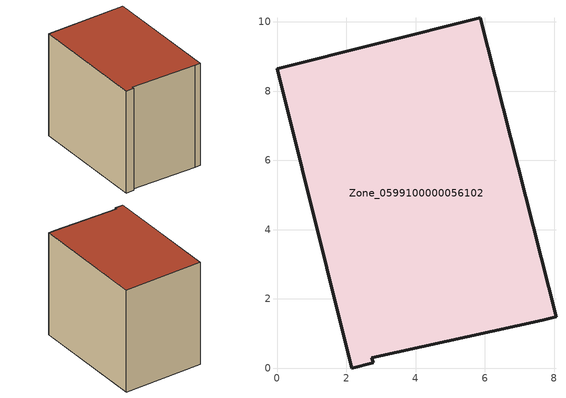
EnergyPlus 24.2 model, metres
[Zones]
Zone_0599100000056102
 floor ground (C_G): 8.05,1.48 7.66,1.38 2.73,0.3 2.78,0.15 2.16,0 0,8.64 5.87,10.11 z0
 wall outside (C_F): 2.16,0 2.78,0.15 2.73,0.3 7.66,1.38 8.05,1.48 5.87,10.11 0,8.64 2.16,0 z0:8.03
 roof outside (C_R): 7.66,1.38 8.05,1.48 5.87,10.11 0,8.64 2.16,0 2.78,0.15 2.73,0.3 z8.03
[BUILDING]
Pand.0599100000056102: North Axis=0; Terrain=City; Loads Convergence Tolerance Value=0.04; Temperature Convergence Tolerance Value=0.4; Solar Distribution=FullExterior; Maximum Number of Warmup Days=25; Minimum Number of Warmup Days=1
[Site:Location]
Rotterdam.The.Hague.AP_ZH_NLD Design_Conditions: Latitude=51.96; Longitude=4.45; Time Zone=1; Elevation=-4.5
[SITE:GROUNDTEMPERATURE:BUILDINGSURFACE]
18, 18, 18, 18, 18, 18, 18, 18, 18, 18, 18, 18
[MATERIAL] Thermal Absorptance=0.9; Solar Absorptance=0.7; Visible Absorptance=0.7
Name | Roughness | Thickness | Conductivity | Density | Specific Heat
G.TI.1965-1974 | MediumSmooth | 0.15 | 0.882353 | 540 | 1210
F.TI.1965-1974 | Rough | 0.3 | 0.697674 | 1920 | 840
R.TI.1965-1974 | MediumRough | 0.2 | 0.232558 | 1500 | 1000
[CONSTRUCTION]
C_G: G.TI.1965-1974
C_F: F.TI.1965-1974
C_R: R.TI.1965-1974
[ZONE]
Zone_0599100000056102: Type=1; Multiplier=1; Ceiling Height=Autocalculate; Volume=Autocalculate; Floor Area=autocalculate; Part of Total Floor Area=Yes
[ZONEINFILTRATION:DESIGNFLOWRATE]
Infil_Zone_0599100000056102: Zone or ZoneList or Space or SpaceList=Zone_0599100000056102; Schedule=AlwaysOn; Design Flow Rate Calculation Method=Flow/Area; Flow Rate per Floor Area=0.003; Constant Term Coefficient=1; Temperature Term Coefficient=0; Velocity Term Coefficient=0; Velocity Squared Term Coefficient=0
[HVACTEMPLATE:ZONE:IDEALLOADSAIRSYSTEM]
Zone_0599100000056102: Maximum Heating Supply Air Temperature=50; Minimum Cooling Supply Air Temperature=13; Maximum Heating Supply Air Humidity Ratio=0.0156; Minimum Cooling Supply Air Humidity Ratio=0.0077; Heating Limit=NoLimit; Cooling Limit=NoLimit; Dehumidification Control Type=ConstantSensibleHeatRatio; Cooling Sensible Heat Ratio=0.7; Dehumidification Setpoint=60; Humidification Control Type=None; Humidification Setpoint=30; Outdoor Air Method=None; Outdoor Air Flow Rate per Person=0.00944; Outdoor Air Flow Rate per Zone Floor Area=0; Outdoor Air Flow Rate per Zone=0; Demand Controlled Ventilation Type=None; Outdoor Air Economizer Type=NoEconomizer; Heat Recovery Type=None; Sensible Heat Recovery Effectiveness=0.7; Latent Heat Recovery Effectiveness=0.65
[ZONECONTROL:THERMOSTAT]
ThermostatControl_Zone_0599100000056102: Zone or ZoneList=Zone_0599100000056102; Control Type Schedule=DualSetpointControlType; Control 1=Thermostat_Zone_0599100000056102; Temperature Difference Between Cutout And Setpoint=0
[THERMOSTATSETPOINT:DUALSETPOINT]
Thermostat_Zone_0599100000056102: Heating Setpoint Temperature Schedule=HeatingSetpoint_Zone_0599100000056102; Cooling Setpoint Temperature Schedule=CoolingSetpoint_Zone_0599100000056102
[SCHEDULE:COMPACT]
HeatingSetpoint_Zone_0599100000056102: Through: 12/31, For: AllDays, Until: 24:00, 21
CoolingSetpoint_Zone_0599100000056102: Through: 12/31, For: AllDays, Until: 24:00, 24
DualSetpointControlType: Through: 12/31, For: AllDays, Until: 24:00, 4
AlwaysOn: Through: 12/31, For: AllDays, Until: 24:00, 1
